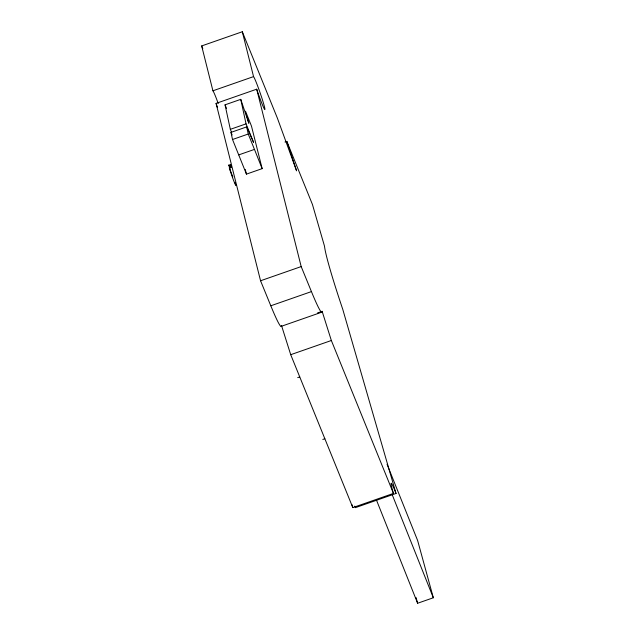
<?xml version="1.0" encoding="UTF-8"?>
<svg xmlns="http://www.w3.org/2000/svg" width="635" height="635" viewBox="0 0 635 635"><rect width="100%" height="100%" fill="white"/><g stroke="black" fill="none" stroke-linecap="round" stroke-linejoin="round"><path stroke-width="0.95" d="M218.249 103.545A17.542 1.024 70.8 0 0 212.923 90.797L201.676 45.934L242.308 31.75L277.368 118.102L296.585 170.855L286.829 141.399L284.98 142.042M212.923 90.797L253.555 76.613L242.308 31.75M281.384 326.168A69.874 4.08 70.8 0 1 270.804 305.784L260.556 280.765L216.075 103.378L256.707 89.186A17.542 1.024 70.8 0 0 264.501 109.204A17.542 1.024 70.8 0 0 261.175 95.925A17.542 1.024 70.8 0 0 253.555 76.613M231.402 131.985L230.33 129.342L225.044 104.831L240.752 99.354L248.809 123.261L245.507 111.204L251.484 126.127L262.144 168.64L246.444 174.125L232.521 139.509L230.989 132.382L246.69 126.897L253.548 142.351L246.039 123.857L240.752 99.354M230.33 129.342L246.039 123.857M232.521 139.509L248.229 134.025L246.69 126.897M238.768 154.884L254.468 149.4L262.144 168.64M230.092 168.894L228.743 165.291L230.457 164.695L231.465 167.394M234.95 182.467L235.998 185.206A10.866 0.635 70.8 0 1 233.513 180.221A10.866 0.635 70.8 0 1 229.338 167.862L231.045 167.267L230.457 164.695M260.556 280.765L301.18 266.581L256.707 89.186M270.804 305.784L311.436 291.6A69.874 4.08 70.8 0 0 322.135 311.333L331.351 340.503L393.446 493.419A25.114 1.468 70.8 0 1 396.018 493.466L342.741 309.261A79.581 4.651 70.8 0 1 324.525 246.261L312.436 204.454L286.829 141.399M317.516 312.944L322.135 311.333M281.107 326.382L321.739 312.198M281.503 325.517L290.719 354.687L331.351 340.503M297.696 377.627L299.744 376.912M322.802 439.452L324.85 438.737M290.719 354.687L352.814 507.603L393.446 493.419M396.018 493.466L355.394 507.651A25.114 1.468 70.8 0 0 354.782 506.119M376.515 500.205L417.616 603.25L433.324 597.765L417.616 540.464L387.072 464.296M230.989 132.382L232.132 134.953M301.18 266.581L311.436 291.6M248.229 134.025L254.468 149.4M201.676 45.934L202.795 48.689M225.044 104.831L226.473 108.394M392.216 494.721L433.324 597.765M229.338 167.862L232.847 176.99M416.044 597.519L417.616 603.25M245.253 169.394L246.444 174.125M352.814 507.603A25.114 1.468 70.8 0 1 351.949 504.642M217.48 107.482A17.542 1.024 70.8 0 1 216.075 103.378M228.743 165.291A10.866 0.635 70.8 0 1 229.664 166.449"/></g></svg>
